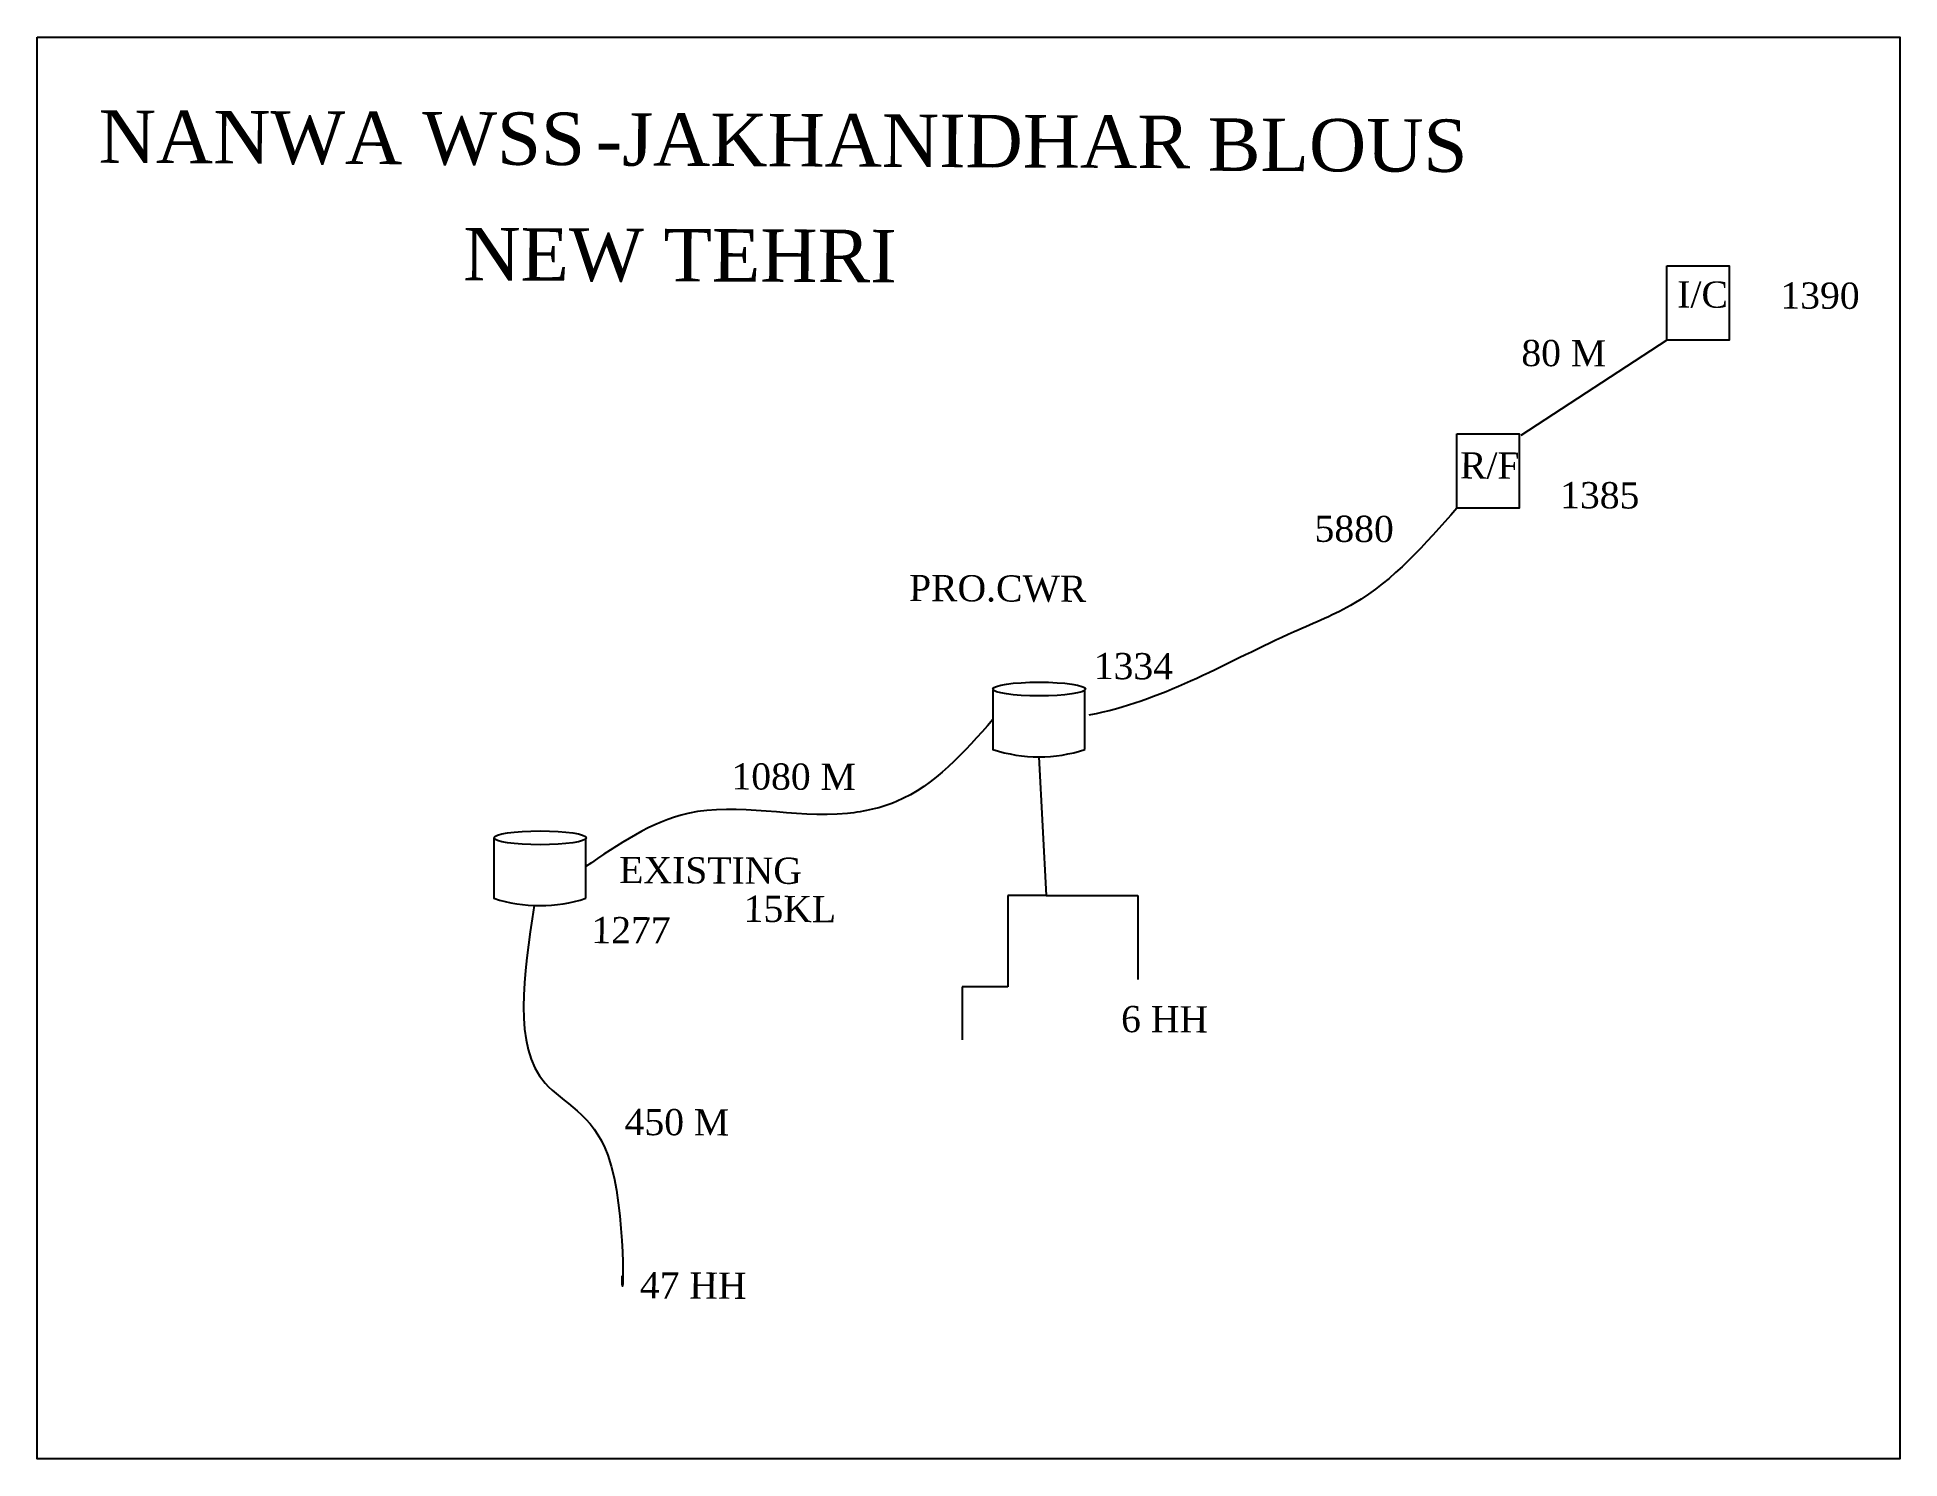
# Model space of a CAD drawing. Header units: millimetres. Extents: x 66 to 3960, y 158 to 3131.
import ezdxf

# ---------------------------------------------------------------- set-up
doc = ezdxf.new("R2010")
doc.units = ezdxf.units.MM
doc.layers.add('Layer1', color=1, linetype='Continuous')
doc.styles.add('style1', font='times.ttf')

# ---------------------------------------------------------------- blocks, each defined once
blk = doc.blocks.new('A$C608743F8')
at = {"layer": 'Layer1', "color": 5}
blk.add_line((537.7, 20.5), (537.7, 186.5), dxfattribs=at)
blk.add_lwpolyline([(281.4, 187.8), (281.4, 20.6, 0.160589), (537.9, 20.6)], format="xyb", dxfattribs=at)
blk.add_ellipse((410, 189.1), major_axis=(-128.9, 0), ratio=0.148882, dxfattribs=at)

msp = doc.modelspace()

# ---------------------------------------------------------------- linework, layer by layer
at = {"color": 1}
for p, q in [((2160.4, 1626), (2175.8, 1336.4)), ((2175.8, 1336.4), (2095.2, 1336.4)), ((2095.2, 1336.4), (2095.2, 1145.1)), ((2175.8, 1336.4), (2367.3, 1336.4)), ((2367.3, 1336.4), (2367.3, 1160.2)), ((2095.2, 1145.1), (1999.5, 1145.1)), ((1999.5, 1145.1), (1999.5, 1034.3))]:
    msp.add_line(p, q, dxfattribs=at)
msp.add_lwpolyline([(65.7, 3130.8), (3960.4, 3130.8), (3960.4, 158.2), (65.7, 158.2)], close=True)
at = {"color": 5}
for points in [[(3473.1, 2653), (3604, 2653), (3604, 2497.4), (3473.1, 2497.4)], [(3033.9, 2301.3), (3164.7, 2301.3), (3164.7, 2145.7), (3033.9, 2145.7)]]:
    msp.add_lwpolyline(points, close=True, dxfattribs=at)
at = {"color": 1}
msp.add_lwpolyline([(3473.1, 2497.4), (3167.8, 2298.2)], dxfattribs=at)
for points in [[(3033.9, 2145.7), (2818.9, 1946.5), (2694.3, 1887.4), (2280, 1716.2), (2264.4, 1713.1)], [(2064.2, 1704.1), (1862.5, 1532.6), (1759.7, 1507.7), (1426.4, 1507.7), (1211.4, 1395.7)], [(1105, 1315), (1127.7, 943.7), (1258.7, 792.7), (1288.9, 536), (1288.9, 541)]]:
    msp.add_spline(points, degree=3, dxfattribs=at)

# ---------------------------------------------------------------- block references
at = {"xscale": 0.75, "yscale": 0.75, "zscale": 0.75}
for p in [(1853.2, 1626), (809.6, 1314.8)]:
    msp.add_blockref('A$C608743F8', p, dxfattribs=at)

# ---------------------------------------------------------------- texts
at = {"color": 0, "lineweight": 20, "attachment_point": 1, "rotation": 359.7267, "line_spacing_factor": 0.9, "style": 'style1'}
for s, insert, char_height, width in [('NANWA WSS', (194.4, 2978), 109.7, 1168.71), ('-JAKHANIDHAR ', (1234.1, 2972.4), 109.697, 1168.71), ('BLOUS ', (2513.6, 2961.4), 109.7, 1168.71), ('NEW TEHRI', (956.9, 2732.2), 109.7, 1168.71), ('I/C', (3495.3, 2620.5), 54.85, 456.264), ('1390', (3711, 2618.4), 54.85, 456.264), ('80 M', (3169.3, 2498), 54.85, 456.264), ('R/F', (3041, 2263), 54.85, 456.264), ('1385', (3250.4, 2200.9), 54.85, 456.264), ('5880', (2736.8, 2130.6), 54.85, 456.264), ('PRO.CWR', (1888.9, 2006.6), 54.85, 584.355), ('1334', (2275.2, 1843.5), 54.85, 456.264), ('1080 M', (1517.5, 1612.7), 54.85, 456.264), ('EXISTING ', (1282.9, 1416.9), 54.85, 675.248), ('15KL', (1543.1, 1335.8), 54.85, 584.355), ('1277', (1224.6, 1291.3), 54.85, 456.264), ('6 HH', (2332.3, 1105.2), 54.85, 584.355), ('450 M', (1294.1, 890), 54.85, 456.264), ('47 HH', (1325.9, 548.4), 54.85, 584.355)]:
    msp.add_mtext(s, dxfattribs=dict(at, insert=insert, char_height=char_height, width=width))

doc.saveas('drawing.dxf')
